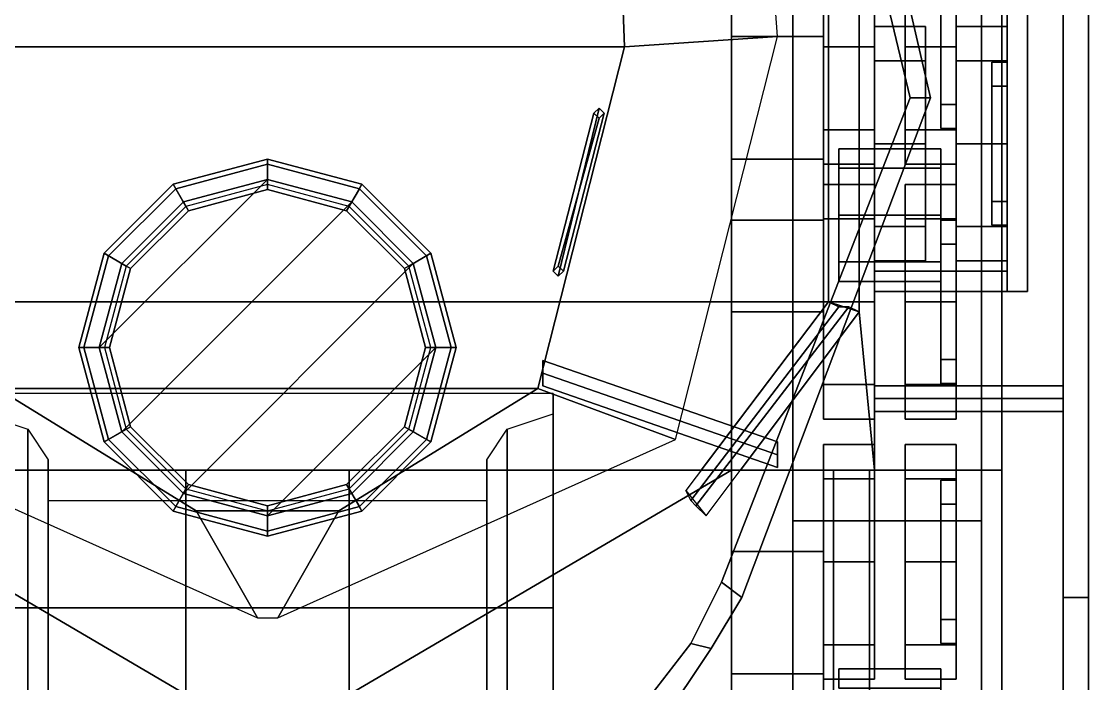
# Model space of a CAD drawing. Header units: millimetres. Extents: x -1.6 to 3, y -3 to 9.
# Drawn here: x -0.483 to 1.61, y -1.409 to -0.11 of the extents above; entities that cross this region are included whole.
import ezdxf

# ---------------------------------------------------------------- set-up
doc = ezdxf.new("R2010")
doc.units = ezdxf.units.MM
for name, color, linetype in [('mudguards', 6, 'Continuous'), ('screens', 4, 'Continuous'), ('tracks', 3, 'Continuous'), ('turret', 2, 'Continuous'), ('wheels', 2, 'Continuous')]:
    doc.layers.add(name, color=color, linetype=linetype)

msp = doc.modelspace()

# ---------------------------------------------------------------- linework, layer by layer
for points in [[(0.91, -2.1, 0.92), (0.91, -1.97, 0.38), (0.91, 2.22, 0.38), (0.91, 2.72, 0.92)], [(0.91, -2.43, 1.17), (0.91, -2.43, 0.92), (0.91, 2.72, 0.92), (0.91, 2.65, 1.17)], [(0.91, -0.99, 1.26), (0.91, -0.99, 1.17), (0.91, 2.65, 1.17), (0.91, 1.67, 1.26)], [(0.91, 2.22, 0.38), (0.91, -1.97, 0.38), (-0.91, -1.97, 0.38), (-0.91, 2.22, 0.38)], [(1.16, -0.68, 1.67), (1.19, -0.99, 1.67), (1.19, 0.59, 1.67), (1.16, 0.26, 1.67)], [(1.19, -0.99, 1.67), (1.19, -0.99, 1.26), (1.19, 0.59, 1.26), (1.19, 0.59, 1.67)], [(1.49, 0.4, 1.39), (1.45, 0.4, 1.39), (1.45, -0.64, 1.39), (1.49, -0.64, 1.39)], [(1.49, -0.64, 1.39), (1.49, -0.64, 1.26), (1.49, 0.4, 1.26), (1.49, 0.4, 1.39)], [(1.45, 0.36, 1.39), (1.45, 0.36, 1.26), (1.45, -0.6, 1.26), (1.45, -0.6, 1.39)], [(1.1, 0.25, 1.67), (1.1, -0.66, 1.67), (1.16, -0.68, 1.67), (1.16, 0.26, 1.67)], [(-1.1, 0.25, 1.67), (-1.1, -0.66, 1.67), (1.1, -0.66, 1.67), (1.1, 0.25, 1.67)], [(0.91, -0.14, 0.24), (0.91, -0.68, 0.24), (0.91, -0.5867, 0.38), (0.91, -0.2644, 0.38)], [(1.09, -0.38, 0.51), (1.09, -0.14, 0.24), (0.91, -0.14, 0.24), (0.91, -0.38, 0.51)], [(0.91, -0.68, 0.24), (0.91, -0.14, 0.24), (0.91, -0.14, 0.17), (0.91, -0.68, 0.17)], [(0.91, -0.68, 0.17), (0.91, -0.14, 0.17), (1.09, -0.14, 0.17), (1.09, -0.68, 0.17)], [(0.91, -0.14, 0.17), (0.91, -0.14, 0.24), (1.09, -0.14, 0.24), (1.09, -0.14, 0.17)], [(1.09, -0.5, 0.51), (1.09, -0.68, 0.24), (1.09, -0.14, 0.24), (1.09, -0.38, 0.51)], [(1.09, -0.14, 0.17), (1.09, -0.14, 0.24), (1.09, -0.68, 0.24), (1.09, -0.68, 0.17)], [(0.91, -0.38, 0.51), (0.91, -0.5, 0.51), (1.09, -0.5, 0.51), (1.09, -0.38, 0.51)], [(0.91, -0.5, 0.51), (0.91, -0.68, 0.24), (1.09, -0.68, 0.24), (1.09, -0.5, 0.51)], [(1.45, -0.6, 1.67), (1.45, -0.6, 1.26), (1.19, -0.6, 1.26), (1.19, -0.6, 1.67)], [(1.19, -0.6, 1.67), (1.19, -0.64, 1.67), (1.45, -0.64, 1.67), (1.45, -0.6, 1.67)], [(1.45, -0.64, 1.67), (1.45, -0.64, 1.39), (1.45, -0.6, 1.39), (1.45, -0.6, 1.67)], [(1.19, -0.64, 1.67), (1.19, -0.64, 1.26), (1.45, -0.64, 1.26), (1.45, -0.64, 1.67)], [(1.45, -0.64, 1.39), (1.45, -0.64, 1.26), (1.49, -0.64, 1.26), (1.49, -0.64, 1.39)], [(-1.1, -0.66, 1.67), (-0.8503, -0.99, 1.67), (0.8503, -0.99, 1.67), (1.1, -0.66, 1.67)], [(1.1, -0.66, 1.67), (0.82, -1.03, 1.67), (0.83, -1.05, 1.71), (1.12, -0.67, 1.71)], [(1.16, -0.68, 1.67), (1.1, -0.66, 1.67), (1.12, -0.67, 1.71), (1.14, -0.67, 1.71)], [(1.12, -0.67, 1.71), (0.83, -1.05, 1.71), (0.84, -1.06, 1.71), (1.14, -0.67, 1.71)], [(1.14, -0.67, 1.71), (0.84, -1.06, 1.71), (0.86, -1.08, 1.67), (1.16, -0.68, 1.67)], [(1.09, -0.68, 0.17), (1.09, -0.68, 0.24), (0.91, -0.68, 0.24), (0.91, -0.68, 0.17)], [(0.9275, -0.99, 1.67), (1.19, -0.99, 1.67), (1.19, -0.99, 1.67), (1.16, -0.68, 1.67)], [(-1.19, -0.99, 1.67), (-1.11, -0.99, 1.57), (-0.91, -0.99, 1.57), (-0.16, -0.99, 1.67)], [(-0.91, -2.39, 1.57), (-0.16, -2.39, 1.58), (-0.16, -1.43, 1.67), (-0.91, -0.99, 1.57)], [(-0.91, -0.99, 1.57), (-0.16, -1.43, 1.67), (-0.16, -0.99, 1.67), (-0.91, -0.99, 1.57)], [(-0.16, -0.99, 1.67), (-0.16, -1.43, 1.67), (0.16, -1.43, 1.67), (0.16, -0.99, 1.67)], [(0.16, -1.43, 1.67), (0.16, -2.39, 1.58), (0.91, -2.39, 1.57), (0.91, -0.99, 1.57)], [(0.16, -0.99, 1.67), (0.16, -1.43, 1.67), (0.91, -0.99, 1.57)], [(0.16, -0.99, 1.67), (0.91, -0.99, 1.57), (1.11, -0.99, 1.57), (1.19, -0.99, 1.67)], [(0.91, -0.99, 1.57), (0.91, -2.39, 1.57), (1.11, -2.39, 1.57), (1.11, -0.99, 1.57)], [(0.91, -2.43, 1.22), (0.91, -2.43, 1.17), (0.91, -0.99, 1.17), (0.91, -0.99, 1.22)], [(1.18, -2.43, 1.39), (1.03, -2.47, 1.22), (1.03, -0.99, 1.22), (1.18, -0.99, 1.39)], [(1.18, -0.99, 1.39), (1.03, -0.99, 1.22), (1.19, -0.99, 1.26), (1.18, -0.99, 1.39)], [(1.11, -0.99, 1.57), (1.11, -2.39, 1.57), (1.18, -2.43, 1.39), (1.18, -0.99, 1.39)], [(1.19, -0.99, 1.67), (1.11, -0.99, 1.57), (1.18, -0.99, 1.39), (1.19, -0.99, 1.67)], [(1.19, -0.99, 1.67), (1.18, -0.99, 1.39), (1.19, -0.99, 1.26), (1.19, -0.99, 1.67)], [(0.84, -1.06, 1.71), (0.83, -1.05, 1.71), (0.82, -1.03, 1.67), (0.86, -1.08, 1.67)], [(1.09, -1.39, 0.51), (1.09, -1.15, 0.24), (0.91, -1.15, 0.24), (0.91, -1.39, 0.51)], [(0.91, -1.15, 0.24), (0.91, -1.69, 0.24), (0.91, -1.5967, 0.38), (0.91, -1.2744, 0.38)], [(0.91, -1.15, 0.17), (0.91, -1.15, 0.24), (1.09, -1.15, 0.24), (1.09, -1.15, 0.17)], [(0.91, -1.69, 0.17), (0.91, -1.15, 0.17), (1.09, -1.15, 0.17), (1.09, -1.69, 0.17)], [(0.91, -1.69, 0.24), (0.91, -1.15, 0.24), (0.91, -1.15, 0.17), (0.91, -1.69, 0.17)], [(1.09, -1.51, 0.51), (1.09, -1.69, 0.24), (1.09, -1.15, 0.24), (1.09, -1.39, 0.51)], [(1.09, -1.15, 0.17), (1.09, -1.15, 0.24), (1.09, -1.69, 0.24), (1.09, -1.69, 0.17)], [(0.91, -1.39, 0.51), (0.91, -1.51, 0.51), (1.09, -1.51, 0.51), (1.09, -1.39, 0.51)]]:
    msp.add_3dface(points)
at = {"layer": 'mudguards'}
for points in [[(1.19, 0.59, 1.26), (1.19, -0.99, 1.26), (1.44, -0.99, 1.26), (1.44, 0.59, 1.26)], [(1.44, 0.59, 1.21), (1.44, -0.99, 1.21), (1.19, -0.99, 1.21), (1.19, 0.59, 1.21)], [(1.44, -0.99, 1.26), (1.44, -0.99, 1.21), (1.44, 0.59, 1.21), (1.44, 0.59, 1.26)], [(1.03, -0.99, 1.26), (1.03, -2.43, 1.26), (1.44, -2.43, 1.26), (1.44, -0.99, 1.26)], [(1.44, -0.99, 1.21), (1.44, -2.41, 1.21), (1.03, -2.41, 1.21), (1.03, -0.99, 1.21)], [(1.44, -2.43, 1.26), (1.44, -2.41, 1.21), (1.44, -0.99, 1.21), (1.44, -0.99, 1.26)]]:
    msp.add_3dface(points, dxfattribs=at)
at = {"layer": 'screens'}
for points in [[(1.56, 1.39, 0.52), (1.56, -1.56, 0.51), (1.56, -1.56, 1.67), (1.56, 1.39, 1.69)], [(1.61, 1.39, 0.52), (1.61, -1.56, 0.51), (1.56, -1.56, 0.51), (1.56, 1.39, 0.52)], [(1.56, 1.39, 1.69), (1.56, -1.56, 1.67), (1.56, -1.24, 1.71), (1.56, 0.97, 1.71)], [(1.61, -1.56, 1.67), (1.61, -1.56, 0.51), (1.61, 1.39, 0.52), (1.61, 1.39, 1.69)], [(1.61, -1.24, 1.71), (1.61, -1.56, 1.67), (1.61, 1.39, 1.69), (1.61, 0.97, 1.71)], [(1.56, 0.97, 1.71), (1.56, -1.24, 1.71), (1.61, -1.24, 1.71), (1.61, 0.97, 1.71)], [(1.3, -0.26, 1.76), (1.26, -0.26, 1.76), (1.02, 0.74, 1.76), (1.06, 0.78, 1.76)], [(1.02, 0.74, 2.21), (1.26, -0.26, 2.26), (1.3, -0.26, 2.26), (1.06, 0.78, 2.2)], [(1.06, 0.78, 2.2), (1.3, -0.26, 2.26), (1.3, -0.26, 1.76), (1.06, 0.78, 1.76)], [(1.02, 0.74, 1.76), (1.26, -0.26, 1.76), (1.26, -0.26, 2.26), (1.02, 0.74, 2.21)], [(0.93, -1.24, 1.76), (0.89, -1.21, 1.76), (1.26, -0.26, 1.76), (1.3, -0.26, 1.76)], [(1.26, -0.26, 2.26), (0.89, -1.21, 2.26), (0.93, -1.24, 2.26), (1.3, -0.26, 2.26)], [(1.26, -0.26, 1.76), (0.89, -1.21, 1.76), (0.89, -1.21, 2.26), (1.26, -0.26, 2.26)], [(1.3, -0.26, 2.26), (0.93, -1.24, 2.26), (0.93, -1.24, 1.76), (1.3, -0.26, 1.76)], [(0.54, -0.8, 2.195), (0.54, -0.775, 2.22), (1, -0.935, 2.22), (1, -0.96, 2.195)], [(0.54, -0.775, 2.22), (0.54, -0.8, 2.245), (1, -0.96, 2.245), (1, -0.935, 2.22)], [(0.54, -0.825, 2.22), (0.54, -0.8, 2.195), (1, -0.96, 2.195), (1, -0.985, 2.22)], [(0.54, -0.8, 2.245), (0.54, -0.825, 2.22), (1, -0.985, 2.22), (1, -0.96, 2.245)], [(1.19, -0.85, 1.545), (1.19, -0.825, 1.57), (1.56, -0.825, 1.57), (1.56, -0.85, 1.545)], [(1.19, -0.825, 1.57), (1.19, -0.85, 1.595), (1.56, -0.85, 1.595), (1.56, -0.825, 1.57)], [(1.19, -0.875, 1.57), (1.19, -0.85, 1.545), (1.56, -0.85, 1.545), (1.56, -0.875, 1.57)], [(1.19, -0.85, 1.595), (1.19, -0.875, 1.57), (1.56, -0.875, 1.57), (1.56, -0.85, 1.595)], [(0.89, -1.21, 1.76), (0.83, -1.33, 1.76), (0.83, -1.33, 2.26), (0.89, -1.21, 2.26)], [(0.87, -1.34, 1.76), (0.83, -1.33, 1.76), (0.89, -1.21, 1.76), (0.93, -1.24, 1.76)], [(0.89, -1.21, 2.26), (0.83, -1.33, 2.26), (0.87, -1.34, 2.26), (0.93, -1.24, 2.26)], [(0.93, -1.24, 2.26), (0.87, -1.34, 2.26), (0.87, -1.34, 1.76), (0.93, -1.24, 1.76)], [(1.56, -1.24, 1.71), (1.56, -1.56, 1.67), (1.61, -1.56, 1.67), (1.61, -1.24, 1.71)], [(0.77, -1.49, 1.76), (0.73, -1.46, 1.76), (0.83, -1.33, 1.76), (0.87, -1.34, 1.76)], [(0.83, -1.33, 2.26), (0.73, -1.46, 2.26), (0.77, -1.49, 2.26), (0.87, -1.34, 2.26)], [(0.83, -1.33, 1.76), (0.73, -1.46, 1.76), (0.73, -1.46, 2.26), (0.83, -1.33, 2.26)], [(0.87, -1.34, 2.26), (0.77, -1.49, 2.26), (0.77, -1.49, 1.76), (0.87, -1.34, 1.76)]]:
    msp.add_3dface(points, dxfattribs=at)
at = {"layer": 'tracks'}
for points in [[(1.03, 1.84), (1.03, -1.76), (1.03, -1.74, 0.04), (1.03, 1.84, 0.04)], [(1.03, 1.84, 0.04), (1.03, -1.74, 0.04), (1.4, -1.74, 0.04), (1.4, 1.84, 0.04)], [(1.4, 1.84), (1.4, -1.76), (1.03, -1.76), (1.03, 1.84)], [(1.4, 1.84, 1.07), (1.4, -1.09, 1.07), (1.03, -1.09, 1.07), (1.03, 1.84, 1.07)], [(1.03, 1.84, 1.07), (1.03, -1.09, 1.07), (1.03, -1.09, 1.11), (1.03, 1.84, 1.11)], [(1.03, 1.84, 1.11), (1.03, -1.09, 1.11), (1.4, -1.09, 1.11), (1.4, 1.84, 1.11)], [(1.4, -1.74, 0.04), (1.4, -1.76), (1.4, 1.84), (1.4, 1.84, 0.04)], [(1.4, -1.09, 1.11), (1.4, -1.09, 1.07), (1.4, 1.84, 1.07), (1.4, 1.84, 1.11)], [(1.03, -1.09, 1.11), (1.03, -1.47, 1.06), (1.4, -1.47, 1.06), (1.4, -1.09, 1.11)], [(1.03, -1.09, 1.07), (1.03, -1.47, 1.02), (1.03, -1.47, 1.06), (1.03, -1.09, 1.11)], [(1.4, -1.09, 1.07), (1.4, -1.47, 1.02), (1.03, -1.47, 1.02), (1.03, -1.09, 1.07)], [(1.4, -1.47, 1.06), (1.4, -1.47, 1.02), (1.4, -1.09, 1.07), (1.4, -1.09, 1.11)]]:
    msp.add_3dface(points, dxfattribs=at)
at = {"layer": 'turret'}
for points in [[(-0.67, 0.65, 2.2), (-0.7, -0.16, 2.31), (0.7, -0.16, 2.31), (0.67, 0.65, 2.2)], [(0.7, -0.16, 2.31), (1, -0.14, 1.67), (0.97, 0.27, 1.67), (0.67, 0.65, 2.2)], [(0.8, -0.93, 1.67), (1, -0.14, 1.67), (0.7, -0.16, 2.31), (0.53, -0.83, 2.31)], [(0.53, -0.83, 2.31), (0.7, -0.16, 2.31), (-0.7, -0.16, 2.31), (-0.53, -0.83, 2.31)], [(0.56, -0.6, 2.34), (0.57, -0.61, 2.35), (0.65, -0.28, 2.35), (0.64, -0.29, 2.34)], [(0.57, -0.59, 2.33), (0.56, -0.6, 2.34), (0.64, -0.29, 2.34), (0.65, -0.3, 2.33)], [(0.57, -0.61, 2.35), (0.58, -0.6, 2.34), (0.66, -0.29, 2.34), (0.65, -0.28, 2.35)], [(0.58, -0.6, 2.34), (0.57, -0.59, 2.33), (0.65, -0.3, 2.33), (0.66, -0.29, 2.34)], [(0.65, -0.28, 2.31), (0.64, -0.29, 2.31), (0.64, -0.29, 2.34), (0.65, -0.28, 2.35)], [(0.64, -0.29, 2.31), (0.65, -0.3, 2.31), (0.65, -0.3, 2.33), (0.64, -0.29, 2.34)], [(0.66, -0.29, 2.31), (0.65, -0.28, 2.31), (0.65, -0.28, 2.35), (0.66, -0.29, 2.34)], [(0.65, -0.3, 2.31), (0.66, -0.29, 2.31), (0.66, -0.29, 2.34), (0.65, -0.3, 2.33)], [(0, -0.38, 2.41), (-0.185, -0.4296, 2.41), (-0.18, -0.4382, 2.44), (0, -0.39, 2.44)], [(0, -0.43, 2.31), (-0.16, -0.4729, 2.31), (-0.185, -0.4296, 2.41), (0, -0.38, 2.41)], [(0, -0.39, 2.49), (-0.18, -0.4382, 2.49), (-0.155, -0.4815, 2.53), (0, -0.44, 2.53)], [(0, -0.39, 2.44), (-0.18, -0.4382, 2.44), (-0.18, -0.4382, 2.49), (0, -0.39, 2.49)], [(0.185, -0.4296, 2.41), (0, -0.38, 2.41), (0, -0.39, 2.44), (0.18, -0.4382, 2.44)], [(0.16, -0.4729, 2.31), (0, -0.43, 2.31), (0, -0.38, 2.41), (0.185, -0.4296, 2.41)], [(0.18, -0.4382, 2.49), (0, -0.39, 2.49), (0, -0.44, 2.53), (0.155, -0.4815, 2.53)], [(0.18, -0.4382, 2.44), (0, -0.39, 2.44), (0, -0.39, 2.49), (0.18, -0.4382, 2.49)], [(-0.165, -0.4642, 2.6), (-0.2858, -0.585, 2.6), (-0.33, -0.75, 2.6), (0, -0.42, 2.6)], [(0, -0.42, 2.6), (-0.33, -0.75, 2.6), (-0.2858, -0.915, 2.6), (0.165, -0.4642, 2.6)], [(-0.185, -0.4296, 2.41), (-0.3204, -0.565, 2.41), (-0.3118, -0.57, 2.44), (-0.18, -0.4382, 2.44)], [(-0.16, -0.4729, 2.31), (-0.2771, -0.59, 2.31), (-0.3204, -0.565, 2.41), (-0.185, -0.4296, 2.41)], [(-0.18, -0.4382, 2.49), (-0.3118, -0.57, 2.49), (-0.2685, -0.595, 2.53), (-0.155, -0.4815, 2.53)], [(-0.18, -0.4382, 2.44), (-0.3118, -0.57, 2.44), (-0.3118, -0.57, 2.49), (-0.18, -0.4382, 2.49)], [(0, -0.42, 2.56), (-0.165, -0.4642, 2.56), (-0.165, -0.4642, 2.6), (0, -0.42, 2.6)], [(0, -0.44, 2.54), (-0.155, -0.4815, 2.54), (-0.165, -0.4642, 2.56), (0, -0.42, 2.56)], [(0.165, -0.4642, 2.56), (0, -0.42, 2.56), (0, -0.42, 2.6), (0.165, -0.4642, 2.6)], [(0.155, -0.4815, 2.54), (0, -0.44, 2.54), (0, -0.42, 2.56), (0.165, -0.4642, 2.56)], [(0.3118, -0.57, 2.49), (0.18, -0.4382, 2.49), (0.155, -0.4815, 2.53), (0.2685, -0.595, 2.53)], [(0.2771, -0.59, 2.31), (0.16, -0.4729, 2.31), (0.185, -0.4296, 2.41), (0.3204, -0.565, 2.41)], [(0.3204, -0.565, 2.41), (0.185, -0.4296, 2.41), (0.18, -0.4382, 2.44), (0.3118, -0.57, 2.44)], [(0.3118, -0.57, 2.44), (0.18, -0.4382, 2.44), (0.18, -0.4382, 2.49), (0.3118, -0.57, 2.49)], [(0, -0.44, 2.53), (-0.155, -0.4815, 2.53), (-0.155, -0.4815, 2.54), (0, -0.44, 2.54)], [(0.155, -0.4815, 2.53), (0, -0.44, 2.53), (0, -0.44, 2.54), (0.155, -0.4815, 2.54)], [(-0.165, -0.4642, 2.56), (-0.2858, -0.585, 2.56), (-0.2858, -0.585, 2.6), (-0.165, -0.4642, 2.6)], [(-0.155, -0.4815, 2.54), (-0.2685, -0.595, 2.54), (-0.2858, -0.585, 2.56), (-0.165, -0.4642, 2.56)], [(0.165, -0.4642, 2.6), (-0.2858, -0.915, 2.6), (-0.165, -1.0358, 2.6), (0.2858, -0.585, 2.6)], [(0.2685, -0.595, 2.54), (0.155, -0.4815, 2.54), (0.165, -0.4642, 2.56), (0.2858, -0.585, 2.56)], [(0.2858, -0.585, 2.56), (0.165, -0.4642, 2.56), (0.165, -0.4642, 2.6), (0.2858, -0.585, 2.6)], [(-0.155, -0.4815, 2.53), (-0.2685, -0.595, 2.53), (-0.2685, -0.595, 2.54), (-0.155, -0.4815, 2.54)], [(0.2685, -0.595, 2.53), (0.155, -0.4815, 2.53), (0.155, -0.4815, 2.54), (0.2685, -0.595, 2.54)], [(-0.3204, -0.565, 2.41), (-0.37, -0.75, 2.41), (-0.36, -0.75, 2.44), (-0.3118, -0.57, 2.44)], [(-0.2771, -0.59, 2.31), (-0.32, -0.75, 2.31), (-0.37, -0.75, 2.41), (-0.3204, -0.565, 2.41)], [(0.32, -0.75, 2.31), (0.2771, -0.59, 2.31), (0.3204, -0.565, 2.41), (0.37, -0.75, 2.41)], [(0.37, -0.75, 2.41), (0.3204, -0.565, 2.41), (0.3118, -0.57, 2.44), (0.36, -0.75, 2.44)], [(-0.3118, -0.57, 2.49), (-0.36, -0.75, 2.49), (-0.31, -0.75, 2.53), (-0.2685, -0.595, 2.53)], [(-0.3118, -0.57, 2.44), (-0.36, -0.75, 2.44), (-0.36, -0.75, 2.49), (-0.3118, -0.57, 2.49)], [(-0.2858, -0.585, 2.56), (-0.33, -0.75, 2.56), (-0.33, -0.75, 2.6), (-0.2858, -0.585, 2.6)], [(-0.2685, -0.595, 2.54), (-0.31, -0.75, 2.54), (-0.33, -0.75, 2.56), (-0.2858, -0.585, 2.56)], [(0.2858, -0.585, 2.6), (-0.165, -1.0358, 2.6), (0, -1.08, 2.6), (0.33, -0.75, 2.6)], [(0.36, -0.75, 2.49), (0.3118, -0.57, 2.49), (0.2685, -0.595, 2.53), (0.31, -0.75, 2.53)], [(0.31, -0.75, 2.54), (0.2685, -0.595, 2.54), (0.2858, -0.585, 2.56), (0.33, -0.75, 2.56)], [(0.33, -0.75, 2.56), (0.2858, -0.585, 2.56), (0.2858, -0.585, 2.6), (0.33, -0.75, 2.6)], [(0.36, -0.75, 2.44), (0.3118, -0.57, 2.44), (0.3118, -0.57, 2.49), (0.36, -0.75, 2.49)], [(-0.2685, -0.595, 2.53), (-0.31, -0.75, 2.53), (-0.31, -0.75, 2.54), (-0.2685, -0.595, 2.54)], [(0.31, -0.75, 2.53), (0.2685, -0.595, 2.53), (0.2685, -0.595, 2.54), (0.31, -0.75, 2.54)], [(0.57, -0.59, 2.31), (0.56, -0.6, 2.31), (0.56, -0.6, 2.34), (0.57, -0.59, 2.33)], [(0.56, -0.6, 2.31), (0.57, -0.61, 2.31), (0.57, -0.61, 2.35), (0.56, -0.6, 2.34)], [(0.58, -0.6, 2.31), (0.57, -0.59, 2.31), (0.57, -0.59, 2.33), (0.58, -0.6, 2.34)], [(0.57, -0.61, 2.31), (0.58, -0.6, 2.31), (0.58, -0.6, 2.34), (0.57, -0.61, 2.35)], [(-0.37, -0.75, 2.41), (-0.3204, -0.935, 2.41), (-0.3118, -0.93, 2.44), (-0.36, -0.75, 2.44)], [(-0.32, -0.75, 2.31), (-0.2771, -0.91, 2.31), (-0.3204, -0.935, 2.41), (-0.37, -0.75, 2.41)], [(-0.36, -0.75, 2.49), (-0.3118, -0.93, 2.49), (-0.2685, -0.905, 2.53), (-0.31, -0.75, 2.53)], [(-0.36, -0.75, 2.44), (-0.3118, -0.93, 2.44), (-0.3118, -0.93, 2.49), (-0.36, -0.75, 2.49)], [(-0.33, -0.75, 2.56), (-0.2858, -0.915, 2.56), (-0.2858, -0.915, 2.6), (-0.33, -0.75, 2.6)], [(-0.31, -0.75, 2.54), (-0.2685, -0.905, 2.54), (-0.2858, -0.915, 2.56), (-0.33, -0.75, 2.56)], [(-0.31, -0.75, 2.53), (-0.2685, -0.905, 2.53), (-0.2685, -0.905, 2.54), (-0.31, -0.75, 2.54)], [(0.33, -0.75, 2.6), (0, -1.08, 2.6), (0.165, -1.0358, 2.6), (0.2858, -0.915, 2.6)], [(0.2685, -0.905, 2.54), (0.31, -0.75, 2.54), (0.33, -0.75, 2.56), (0.2858, -0.915, 2.56)], [(0.2685, -0.905, 2.53), (0.31, -0.75, 2.53), (0.31, -0.75, 2.54), (0.2685, -0.905, 2.54)], [(0.3118, -0.93, 2.49), (0.36, -0.75, 2.49), (0.31, -0.75, 2.53), (0.2685, -0.905, 2.53)], [(0.2771, -0.91, 2.31), (0.32, -0.75, 2.31), (0.37, -0.75, 2.41), (0.3204, -0.935, 2.41)], [(0.2858, -0.915, 2.56), (0.33, -0.75, 2.56), (0.33, -0.75, 2.6), (0.2858, -0.915, 2.6)], [(0.3118, -0.93, 2.44), (0.36, -0.75, 2.44), (0.36, -0.75, 2.49), (0.3118, -0.93, 2.49)], [(0.3204, -0.935, 2.41), (0.37, -0.75, 2.41), (0.36, -0.75, 2.44), (0.3118, -0.93, 2.44)], [(-0.8, -0.93, 1.67), (-0.02, -1.28, 1.67), (-0.14, -1.07, 2.31), (-0.53, -0.83, 2.31)], [(-0.53, -0.83, 2.31), (-0.14, -1.07, 2.31), (0.14, -1.07, 2.31), (0.53, -0.83, 2.31)], [(0.14, -1.07, 2.31), (0.02, -1.28, 1.67), (0.8, -0.93, 1.67), (0.53, -0.83, 2.31)], [(-0.51, -0.84, 2.28), (-0.56, -1.26, 2.28), (0.56, -1.26, 2.28), (0.56, -0.84, 2.28)], [(0.56, -1.26, 2.28), (0.56, -1.26, 2.1), (0.56, -0.88, 2.1), (0.56, -0.84, 2.28)], [(-0.56, -0.88, 2.1), (-0.47, -0.91, 2.1), (-0.47, -1.57, 2.1), (-0.56, -1.57, 2.1)], [(0.47, -1.57, 2.1), (0.47, -0.91, 2.1), (0.56, -0.88, 2.1), (0.56, -1.57, 2.1)], [(-0.47, -0.91, 2.1), (-0.43, -0.97, 2.02), (-0.43, -1.26, 2.02), (-0.47, -1.26, 2.1)], [(-0.2771, -0.91, 2.31), (-0.16, -1.0271, 2.31), (-0.185, -1.0704, 2.41), (-0.3204, -0.935, 2.41)], [(-0.3118, -0.93, 2.49), (-0.18, -1.0618, 2.49), (-0.155, -1.0185, 2.53), (-0.2685, -0.905, 2.53)], [(-0.2685, -0.905, 2.54), (-0.155, -1.0185, 2.54), (-0.165, -1.0358, 2.56), (-0.2858, -0.915, 2.56)], [(-0.2858, -0.915, 2.56), (-0.165, -1.0358, 2.56), (-0.165, -1.0358, 2.6), (-0.2858, -0.915, 2.6)], [(-0.2685, -0.905, 2.53), (-0.155, -1.0185, 2.53), (-0.155, -1.0185, 2.54), (-0.2685, -0.905, 2.54)], [(0.155, -1.0185, 2.54), (0.2685, -0.905, 2.54), (0.2858, -0.915, 2.56), (0.165, -1.0358, 2.56)], [(0.155, -1.0185, 2.53), (0.2685, -0.905, 2.53), (0.2685, -0.905, 2.54), (0.155, -1.0185, 2.54)], [(0.18, -1.0618, 2.49), (0.3118, -0.93, 2.49), (0.2685, -0.905, 2.53), (0.155, -1.0185, 2.53)], [(0.16, -1.0271, 2.31), (0.2771, -0.91, 2.31), (0.3204, -0.935, 2.41), (0.185, -1.0704, 2.41)], [(0.165, -1.0358, 2.56), (0.2858, -0.915, 2.56), (0.2858, -0.915, 2.6), (0.165, -1.0358, 2.6)], [(0.47, -1.26, 2.1), (0.43, -1.26, 2.02), (0.43, -0.97, 2.02), (0.47, -0.91, 2.1)], [(-0.3204, -0.935, 2.41), (-0.185, -1.0704, 2.41), (-0.18, -1.0618, 2.44), (-0.3118, -0.93, 2.44)], [(-0.3118, -0.93, 2.44), (-0.18, -1.0618, 2.44), (-0.18, -1.0618, 2.49), (-0.3118, -0.93, 2.49)], [(0.18, -1.0618, 2.44), (0.3118, -0.93, 2.44), (0.3118, -0.93, 2.49), (0.18, -1.0618, 2.49)], [(0.185, -1.0704, 2.41), (0.3204, -0.935, 2.41), (0.3118, -0.93, 2.44), (0.18, -1.0618, 2.44)], [(-0.43, -1.05, 1.75), (-0.43, -1.26, 1.75), (-0.43, -1.26, 2.02), (-0.43, -0.97, 2.02)], [(0.43, -1.26, 2.02), (0.43, -1.26, 1.75), (0.43, -1.05, 1.75), (0.43, -0.97, 2.02)], [(-0.18, -1.0618, 2.49), (0, -1.11, 2.49), (0, -1.06, 2.53), (-0.155, -1.0185, 2.53)], [(-0.155, -1.0185, 2.54), (0, -1.06, 2.54), (0, -1.08, 2.56), (-0.165, -1.0358, 2.56)], [(-0.155, -1.0185, 2.53), (0, -1.06, 2.53), (0, -1.06, 2.54), (-0.155, -1.0185, 2.54)], [(0, -1.06, 2.54), (0.155, -1.0185, 2.54), (0.165, -1.0358, 2.56), (0, -1.08, 2.56)], [(0, -1.06, 2.53), (0.155, -1.0185, 2.53), (0.155, -1.0185, 2.54), (0, -1.06, 2.54)], [(0, -1.11, 2.49), (0.18, -1.0618, 2.49), (0.155, -1.0185, 2.53), (0, -1.06, 2.53)], [(-0.16, -1.0271, 2.31), (0, -1.07, 2.31), (0, -1.12, 2.41), (-0.185, -1.0704, 2.41)], [(-0.165, -1.0358, 2.56), (0, -1.08, 2.56), (0, -1.08, 2.6), (-0.165, -1.0358, 2.6)], [(0, -1.07, 2.31), (0.16, -1.0271, 2.31), (0.185, -1.0704, 2.41), (0, -1.12, 2.41)], [(0, -1.08, 2.56), (0.165, -1.0358, 2.56), (0.165, -1.0358, 2.6), (0, -1.08, 2.6)], [(0.43, -1.05, 1.75), (0.43, -1.26, 1.75), (-0.43, -1.26, 1.75), (-0.43, -1.05, 1.75)], [(-0.185, -1.0704, 2.41), (0, -1.12, 2.41), (0, -1.11, 2.44), (-0.18, -1.0618, 2.44)], [(-0.18, -1.0618, 2.44), (0, -1.11, 2.44), (0, -1.11, 2.49), (-0.18, -1.0618, 2.49)], [(0, -1.11, 2.44), (0.18, -1.0618, 2.44), (0.18, -1.0618, 2.49), (0, -1.11, 2.49)], [(0, -1.12, 2.41), (0.185, -1.0704, 2.41), (0.18, -1.0618, 2.44), (0, -1.11, 2.44)], [(-0.14, -1.07, 2.31), (-0.02, -1.28, 1.67), (0.02, -1.28, 1.67), (0.14, -1.07, 2.31)], [(0.56, -1.57, 2.28), (0.56, -1.26, 2.28), (-0.56, -1.26, 2.28), (-0.56, -1.57, 2.28)], [(-0.47, -1.26, 2.1), (-0.43, -1.26, 2.02), (-0.43, -1.57, 2.02), (-0.47, -1.57, 2.1)], [(-0.43, -1.57, 1.75), (-0.43, -1.26, 1.75), (0.43, -1.26, 1.75), (0.43, -1.57, 1.75)], [(-0.43, -1.26, 2.02), (-0.43, -1.26, 1.75), (-0.43, -1.57, 1.75), (-0.43, -1.57, 2.02)], [(0.43, -1.57, 1.75), (0.43, -1.26, 1.75), (0.43, -1.26, 2.02), (0.43, -1.57, 2.02)], [(0.43, -1.57, 2.02), (0.43, -1.26, 2.02), (0.47, -1.26, 2.1), (0.47, -1.57, 2.1)], [(0.56, -1.57, 2.1), (0.56, -1.26, 2.1), (0.56, -1.26, 2.28), (0.56, -1.57, 2.28)]]:
    msp.add_3dface(points, dxfattribs=at)
at = {"layer": 'wheels'}
for points in [[(1.09, 0.07, 0.28), (1.09, -0.3226, 0.1174), (1.09, -0.39, 0.28), (1.09, 0.0026, 0.4426)], [(1.09, 0.0026, 0.1174), (1.09, -0.16, 0.05), (1.09, -0.3226, 0.1174), (1.09, 0.07, 0.28)], [(1.19, -0.39, 0.28), (1.19, 0.0026, 0.1174), (1.19, 0.07, 0.28), (1.19, -0.3226, 0.4426)], [(1.19, -0.3226, 0.4426), (1.19, 0.07, 0.28), (1.19, 0.0026, 0.4426), (1.19, -0.16, 0.51)], [(1.25, 0.07, 0.28), (1.25, -0.3226, 0.1174), (1.25, -0.39, 0.28), (1.25, 0.0026, 0.4426)], [(1.25, 0.0026, 0.1174), (1.25, -0.16, 0.05), (1.25, -0.3226, 0.1174), (1.25, 0.07, 0.28)], [(1.09, 0.0026, 0.4426), (1.09, -0.39, 0.28), (1.09, -0.3226, 0.4426), (1.09, -0.16, 0.51)], [(1.09, -0.16, 0.05), (1.09, 0.0026, 0.1174), (1.19, 0.0026, 0.1174), (1.19, -0.16, 0.05)], [(1.09, 0.0026, 0.4426), (1.09, -0.16, 0.51), (1.19, -0.16, 0.51), (1.19, 0.0026, 0.4426)], [(1.19, -0.3226, 0.1174), (1.19, -0.16, 0.05), (1.19, 0.0026, 0.1174), (1.19, -0.39, 0.28)], [(1.25, 0.0026, 0.4426), (1.25, -0.39, 0.28), (1.25, -0.3226, 0.4426), (1.25, -0.16, 0.51)], [(1.25, -0.16, 0.05), (1.25, 0.0026, 0.1174), (1.35, 0.0026, 0.1174), (1.35, -0.16, 0.05)], [(1.25, 0.0026, 0.4426), (1.25, -0.16, 0.51), (1.35, -0.16, 0.51), (1.35, 0.0026, 0.4426)], [(1.35, -0.16, 0.05), (1.35, 0.0026, 0.1174), (1.35, -0.0469, 0.1669), (1.35, -0.16, 0.12)], [(1.35, 0.0026, 0.4426), (1.35, -0.16, 0.51), (1.35, -0.16, 0.44), (1.35, -0.0469, 0.3931)], [(1.32, -0.2731, 0.3931), (1.32, 0, 0.28), (1.32, -0.0469, 0.3931), (1.32, -0.16, 0.44)], [(1.32, -0.32, 0.28), (1.32, -0.0469, 0.1669), (1.32, 0, 0.28), (1.32, -0.2731, 0.3931)], [(1.32, -0.2731, 0.1669), (1.32, -0.16, 0.12), (1.32, -0.0469, 0.1669), (1.32, -0.32, 0.28)], [(1.32, -0.0469, 0.1669), (1.32, -0.16, 0.12), (1.35, -0.16, 0.12), (1.35, -0.0469, 0.1669)], [(1.32, -0.16, 0.44), (1.32, -0.0469, 0.3931), (1.35, -0.0469, 0.3931), (1.35, -0.16, 0.44)], [(1.19, -0.12, 1.49), (1.19, -0.1874, 1.6526), (1.29, -0.1874, 1.6526), (1.29, -0.12, 1.49)], [(1.19, -0.12, 1.49), (1.19, -0.5126, 1.3274), (1.19, -0.58, 1.49), (1.19, -0.1874, 1.6526)], [(1.19, -0.1874, 1.3274), (1.19, -0.12, 1.49), (1.29, -0.12, 1.49), (1.29, -0.1874, 1.3274)], [(1.19, -0.1874, 1.3274), (1.19, -0.35, 1.26), (1.19, -0.5126, 1.3274), (1.19, -0.12, 1.49)], [(1.29, -0.5126, 1.6526), (1.29, -0.12, 1.49), (1.29, -0.1874, 1.6526), (1.29, -0.35, 1.72)], [(1.29, -0.58, 1.49), (1.29, -0.1874, 1.3274), (1.29, -0.12, 1.49), (1.29, -0.5126, 1.6526)], [(1.35, -0.12, 1.49), (1.35, -0.1874, 1.6526), (1.45, -0.1874, 1.6526), (1.45, -0.12, 1.49)], [(1.35, -0.12, 1.49), (1.35, -0.5126, 1.3274), (1.35, -0.58, 1.49), (1.35, -0.1874, 1.6526)], [(1.35, -0.1874, 1.3274), (1.35, -0.12, 1.49), (1.45, -0.12, 1.49), (1.45, -0.1874, 1.3274)], [(1.35, -0.1874, 1.3274), (1.35, -0.35, 1.26), (1.35, -0.5126, 1.3274), (1.35, -0.12, 1.49)], [(1.45, -0.12, 1.49), (1.45, -0.1874, 1.6526), (1.45, -0.2369, 1.6031), (1.45, -0.19, 1.49)], [(1.45, -0.1874, 1.3274), (1.45, -0.12, 1.49), (1.45, -0.19, 1.49), (1.45, -0.2369, 1.3769)], [(1.09, -0.3226, 0.1174), (1.09, -0.16, 0.05), (1.19, -0.16, 0.05), (1.19, -0.3226, 0.1174)], [(1.09, -0.16, 0.51), (1.09, -0.3226, 0.4426), (1.19, -0.3226, 0.4426), (1.19, -0.16, 0.51)], [(1.25, -0.3226, 0.1174), (1.25, -0.16, 0.05), (1.35, -0.16, 0.05), (1.35, -0.3226, 0.1174)], [(1.25, -0.16, 0.51), (1.25, -0.3226, 0.4426), (1.35, -0.3226, 0.4426), (1.35, -0.16, 0.51)], [(1.32, -0.16, 0.12), (1.32, -0.2731, 0.1669), (1.35, -0.2731, 0.1669), (1.35, -0.16, 0.12)], [(1.32, -0.2731, 0.3931), (1.32, -0.16, 0.44), (1.35, -0.16, 0.44), (1.35, -0.2731, 0.3931)], [(1.35, -0.3226, 0.1174), (1.35, -0.16, 0.05), (1.35, -0.16, 0.12), (1.35, -0.2731, 0.1669)], [(1.35, -0.16, 0.51), (1.35, -0.3226, 0.4426), (1.35, -0.2731, 0.3931), (1.35, -0.16, 0.44)], [(1.19, -0.1874, 1.6526), (1.19, -0.58, 1.49), (1.19, -0.5126, 1.6526), (1.19, -0.35, 1.72)], [(1.19, -0.35, 1.26), (1.19, -0.1874, 1.3274), (1.29, -0.1874, 1.3274), (1.29, -0.35, 1.26)], [(1.19, -0.1874, 1.6526), (1.19, -0.35, 1.72), (1.29, -0.35, 1.72), (1.29, -0.1874, 1.6526)], [(1.29, -0.5126, 1.3274), (1.29, -0.35, 1.26), (1.29, -0.1874, 1.3274), (1.29, -0.58, 1.49)], [(1.35, -0.1874, 1.6526), (1.35, -0.58, 1.49), (1.35, -0.5126, 1.6526), (1.35, -0.35, 1.72)], [(1.35, -0.35, 1.26), (1.35, -0.1874, 1.3274), (1.45, -0.1874, 1.3274), (1.45, -0.35, 1.26)], [(1.35, -0.1874, 1.6526), (1.35, -0.35, 1.72), (1.45, -0.35, 1.72), (1.45, -0.1874, 1.6526)], [(1.45, -0.35, 1.26), (1.45, -0.1874, 1.3274), (1.45, -0.2369, 1.3769), (1.45, -0.35, 1.33)], [(1.45, -0.1874, 1.6526), (1.45, -0.35, 1.72), (1.45, -0.35, 1.65), (1.45, -0.2369, 1.6031)], [(1.42, -0.2369, 1.6031), (1.42, -0.19, 1.49), (1.45, -0.19, 1.49), (1.45, -0.2369, 1.6031)], [(1.42, -0.51, 1.49), (1.42, -0.2369, 1.3769), (1.42, -0.19, 1.49), (1.42, -0.4631, 1.6031)], [(1.42, -0.4631, 1.6031), (1.42, -0.19, 1.49), (1.42, -0.2369, 1.6031), (1.42, -0.35, 1.65)], [(1.42, -0.19, 1.49), (1.42, -0.2369, 1.3769), (1.45, -0.2369, 1.3769), (1.45, -0.19, 1.49)], [(1.42, -0.2369, 1.3769), (1.42, -0.35, 1.33), (1.45, -0.35, 1.33), (1.45, -0.2369, 1.3769)], [(1.42, -0.4631, 1.3769), (1.42, -0.35, 1.33), (1.42, -0.2369, 1.3769), (1.42, -0.51, 1.49)], [(1.42, -0.35, 1.65), (1.42, -0.2369, 1.6031), (1.45, -0.2369, 1.6031), (1.45, -0.35, 1.65)], [(1.32, -0.32, 0.28), (1.32, -0.2731, 0.3931), (1.35, -0.2731, 0.3931), (1.35, -0.32, 0.28)], [(1.32, -0.2731, 0.1669), (1.32, -0.32, 0.28), (1.35, -0.32, 0.28), (1.35, -0.2731, 0.1669)], [(1.35, -0.3226, 0.4426), (1.35, -0.39, 0.28), (1.35, -0.32, 0.28), (1.35, -0.2731, 0.3931)], [(1.35, -0.39, 0.28), (1.35, -0.3226, 0.1174), (1.35, -0.2731, 0.1669), (1.35, -0.32, 0.28)], [(1.09, -0.3226, 0.4426), (1.09, -0.39, 0.28), (1.19, -0.39, 0.28), (1.19, -0.3226, 0.4426)], [(1.09, -0.39, 0.28), (1.09, -0.3226, 0.1174), (1.19, -0.3226, 0.1174), (1.19, -0.39, 0.28)], [(1.25, -0.3226, 0.4426), (1.25, -0.39, 0.28), (1.35, -0.39, 0.28), (1.35, -0.3226, 0.4426)], [(1.25, -0.39, 0.28), (1.25, -0.3226, 0.1174), (1.35, -0.3226, 0.1174), (1.35, -0.39, 0.28)], [(1.19, -0.5126, 1.3274), (1.19, -0.35, 1.26), (1.29, -0.35, 1.26), (1.29, -0.5126, 1.3274)], [(1.19, -0.35, 1.72), (1.19, -0.5126, 1.6526), (1.29, -0.5126, 1.6526), (1.29, -0.35, 1.72)], [(1.35, -0.5126, 1.3274), (1.35, -0.35, 1.26), (1.45, -0.35, 1.26), (1.45, -0.5126, 1.3274)], [(1.35, -0.35, 1.72), (1.35, -0.5126, 1.6526), (1.45, -0.5126, 1.6526), (1.45, -0.35, 1.72)], [(1.42, -0.35, 1.33), (1.42, -0.4631, 1.3769), (1.45, -0.4631, 1.3769), (1.45, -0.35, 1.33)], [(1.42, -0.4631, 1.6031), (1.42, -0.35, 1.65), (1.45, -0.35, 1.65), (1.45, -0.4631, 1.6031)], [(1.45, -0.5126, 1.3274), (1.45, -0.35, 1.26), (1.45, -0.35, 1.33), (1.45, -0.4631, 1.3769)], [(1.45, -0.35, 1.72), (1.45, -0.5126, 1.6526), (1.45, -0.4631, 1.6031), (1.45, -0.35, 1.65)], [(1.12, -0.36, 0.94), (1.12, -0.3981, 1.0319), (1.32, -0.3981, 1.0319), (1.32, -0.36, 0.94)], [(1.12, -0.3981, 0.8481), (1.12, -0.36, 0.94), (1.32, -0.36, 0.94), (1.32, -0.3981, 0.8481)], [(1.32, -0.5819, 0.8481), (1.32, -0.36, 0.94), (1.32, -0.3981, 1.0319), (1.32, -0.62, 0.94)], [(1.32, -0.49, 0.81), (1.32, -0.3981, 0.8481), (1.32, -0.36, 0.94), (1.32, -0.5819, 0.8481)], [(1.12, -0.3981, 1.0319), (1.12, -0.49, 1.07), (1.32, -0.49, 1.07), (1.32, -0.3981, 1.0319)], [(1.12, -0.49, 0.81), (1.12, -0.3981, 0.8481), (1.32, -0.3981, 0.8481), (1.32, -0.49, 0.81)], [(1.32, -0.62, 0.94), (1.32, -0.3981, 1.0319), (1.32, -0.49, 1.07), (1.32, -0.5819, 1.0319)], [(1.09, -0.43, 0.28), (1.09, -0.4974, 0.4426), (1.19, -0.4974, 0.4426), (1.19, -0.43, 0.28)], [(1.09, -0.43, 0.28), (1.09, -0.8226, 0.1174), (1.09, -0.89, 0.28), (1.09, -0.4974, 0.4426)], [(1.09, -0.4974, 0.1174), (1.09, -0.43, 0.28), (1.19, -0.43, 0.28), (1.19, -0.4974, 0.1174)], [(1.09, -0.4974, 0.1174), (1.09, -0.66, 0.05), (1.09, -0.8226, 0.1174), (1.09, -0.43, 0.28)], [(1.19, -0.89, 0.28), (1.19, -0.4974, 0.1174), (1.19, -0.43, 0.28), (1.19, -0.8226, 0.4426)], [(1.19, -0.8226, 0.4426), (1.19, -0.43, 0.28), (1.19, -0.4974, 0.4426), (1.19, -0.66, 0.51)], [(1.25, -0.43, 0.28), (1.25, -0.4974, 0.4426), (1.35, -0.4974, 0.4426), (1.35, -0.43, 0.28)], [(1.25, -0.43, 0.28), (1.25, -0.8226, 0.1174), (1.25, -0.89, 0.28), (1.25, -0.4974, 0.4426)], [(1.25, -0.4974, 0.1174), (1.25, -0.43, 0.28), (1.35, -0.43, 0.28), (1.35, -0.4974, 0.1174)], [(1.25, -0.4974, 0.1174), (1.25, -0.66, 0.05), (1.25, -0.8226, 0.1174), (1.25, -0.43, 0.28)], [(1.35, -0.43, 0.28), (1.35, -0.4974, 0.4426), (1.35, -0.5469, 0.3931), (1.35, -0.5, 0.28)], [(1.35, -0.4974, 0.1174), (1.35, -0.43, 0.28), (1.35, -0.5, 0.28), (1.35, -0.5469, 0.1669)], [(1.42, -0.51, 1.49), (1.42, -0.4631, 1.6031), (1.45, -0.4631, 1.6031), (1.45, -0.51, 1.49)], [(1.42, -0.4631, 1.3769), (1.42, -0.51, 1.49), (1.45, -0.51, 1.49), (1.45, -0.4631, 1.3769)], [(1.45, -0.5126, 1.6526), (1.45, -0.58, 1.49), (1.45, -0.51, 1.49), (1.45, -0.4631, 1.6031)], [(1.45, -0.58, 1.49), (1.45, -0.5126, 1.3274), (1.45, -0.4631, 1.3769), (1.45, -0.51, 1.49)], [(1.09, -0.4974, 0.4426), (1.09, -0.89, 0.28), (1.09, -0.8226, 0.4426), (1.09, -0.66, 0.51)], [(1.09, -0.66, 0.05), (1.09, -0.4974, 0.1174), (1.19, -0.4974, 0.1174), (1.19, -0.66, 0.05)], [(1.09, -0.4974, 0.4426), (1.09, -0.66, 0.51), (1.19, -0.66, 0.51), (1.19, -0.4974, 0.4426)], [(1.12, -0.49, 1.07), (1.12, -0.5819, 1.0319), (1.32, -0.5819, 1.0319), (1.32, -0.49, 1.07)], [(1.12, -0.5819, 0.8481), (1.12, -0.49, 0.81), (1.32, -0.49, 0.81), (1.32, -0.5819, 0.8481)], [(1.19, -0.8226, 0.1174), (1.19, -0.66, 0.05), (1.19, -0.4974, 0.1174), (1.19, -0.89, 0.28)], [(1.25, -0.4974, 0.4426), (1.25, -0.89, 0.28), (1.25, -0.8226, 0.4426), (1.25, -0.66, 0.51)], [(1.25, -0.66, 0.05), (1.25, -0.4974, 0.1174), (1.35, -0.4974, 0.1174), (1.35, -0.66, 0.05)], [(1.25, -0.4974, 0.4426), (1.25, -0.66, 0.51), (1.35, -0.66, 0.51), (1.35, -0.4974, 0.4426)], [(1.32, -0.5469, 0.3931), (1.32, -0.5, 0.28), (1.35, -0.5, 0.28), (1.35, -0.5469, 0.3931)], [(1.32, -0.7731, 0.3931), (1.32, -0.5, 0.28), (1.32, -0.5469, 0.3931), (1.32, -0.66, 0.44)], [(1.32, -0.82, 0.28), (1.32, -0.5469, 0.1669), (1.32, -0.5, 0.28), (1.32, -0.7731, 0.3931)], [(1.32, -0.5, 0.28), (1.32, -0.5469, 0.1669), (1.35, -0.5469, 0.1669), (1.35, -0.5, 0.28)], [(1.35, -0.66, 0.05), (1.35, -0.4974, 0.1174), (1.35, -0.5469, 0.1669), (1.35, -0.66, 0.12)], [(1.35, -0.4974, 0.4426), (1.35, -0.66, 0.51), (1.35, -0.66, 0.44), (1.35, -0.5469, 0.3931)], [(1.19, -0.5126, 1.6526), (1.19, -0.58, 1.49), (1.29, -0.58, 1.49), (1.29, -0.5126, 1.6526)], [(1.19, -0.58, 1.49), (1.19, -0.5126, 1.3274), (1.29, -0.5126, 1.3274), (1.29, -0.58, 1.49)], [(1.35, -0.5126, 1.6526), (1.35, -0.58, 1.49), (1.45, -0.58, 1.49), (1.45, -0.5126, 1.6526)], [(1.35, -0.58, 1.49), (1.35, -0.5126, 1.3274), (1.45, -0.5126, 1.3274), (1.45, -0.58, 1.49)], [(1.32, -0.5469, 0.1669), (1.32, -0.66, 0.12), (1.35, -0.66, 0.12), (1.35, -0.5469, 0.1669)], [(1.32, -0.7731, 0.1669), (1.32, -0.66, 0.12), (1.32, -0.5469, 0.1669), (1.32, -0.82, 0.28)], [(1.32, -0.66, 0.44), (1.32, -0.5469, 0.3931), (1.35, -0.5469, 0.3931), (1.35, -0.66, 0.44)], [(1.12, -0.5819, 1.0319), (1.12, -0.62, 0.94), (1.32, -0.62, 0.94), (1.32, -0.5819, 1.0319)], [(1.12, -0.62, 0.94), (1.12, -0.5819, 0.8481), (1.32, -0.5819, 0.8481), (1.32, -0.62, 0.94)], [(1.09, -0.8226, 0.1174), (1.09, -0.66, 0.05), (1.19, -0.66, 0.05), (1.19, -0.8226, 0.1174)], [(1.09, -0.66, 0.51), (1.09, -0.8226, 0.4426), (1.19, -0.8226, 0.4426), (1.19, -0.66, 0.51)], [(1.25, -0.8226, 0.1174), (1.25, -0.66, 0.05), (1.35, -0.66, 0.05), (1.35, -0.8226, 0.1174)], [(1.25, -0.66, 0.51), (1.25, -0.8226, 0.4426), (1.35, -0.8226, 0.4426), (1.35, -0.66, 0.51)], [(1.32, -0.66, 0.12), (1.32, -0.7731, 0.1669), (1.35, -0.7731, 0.1669), (1.35, -0.66, 0.12)], [(1.32, -0.7731, 0.3931), (1.32, -0.66, 0.44), (1.35, -0.66, 0.44), (1.35, -0.7731, 0.3931)], [(1.35, -0.8226, 0.1174), (1.35, -0.66, 0.05), (1.35, -0.66, 0.12), (1.35, -0.7731, 0.1669)], [(1.35, -0.66, 0.51), (1.35, -0.8226, 0.4426), (1.35, -0.7731, 0.3931), (1.35, -0.66, 0.44)], [(1.32, -0.82, 0.28), (1.32, -0.7731, 0.3931), (1.35, -0.7731, 0.3931), (1.35, -0.82, 0.28)], [(1.32, -0.7731, 0.1669), (1.32, -0.82, 0.28), (1.35, -0.82, 0.28), (1.35, -0.7731, 0.1669)], [(1.35, -0.8226, 0.4426), (1.35, -0.89, 0.28), (1.35, -0.82, 0.28), (1.35, -0.7731, 0.3931)], [(1.35, -0.89, 0.28), (1.35, -0.8226, 0.1174), (1.35, -0.7731, 0.1669), (1.35, -0.82, 0.28)], [(1.09, -0.8226, 0.4426), (1.09, -0.89, 0.28), (1.19, -0.89, 0.28), (1.19, -0.8226, 0.4426)], [(1.09, -0.89, 0.28), (1.09, -0.8226, 0.1174), (1.19, -0.8226, 0.1174), (1.19, -0.89, 0.28)], [(1.25, -0.8226, 0.4426), (1.25, -0.89, 0.28), (1.35, -0.89, 0.28), (1.35, -0.8226, 0.4426)], [(1.25, -0.89, 0.28), (1.25, -0.8226, 0.1174), (1.35, -0.8226, 0.1174), (1.35, -0.89, 0.28)], [(1.09, -0.94, 0.28), (1.09, -1.0074, 0.4426), (1.19, -1.0074, 0.4426), (1.19, -0.94, 0.28)], [(1.09, -0.94, 0.28), (1.09, -1.3326, 0.1174), (1.09, -1.4, 0.28), (1.09, -1.0074, 0.4426)], [(1.09, -1.0074, 0.1174), (1.09, -0.94, 0.28), (1.19, -0.94, 0.28), (1.19, -1.0074, 0.1174)], [(1.09, -1.0074, 0.1174), (1.09, -1.17, 0.05), (1.09, -1.3326, 0.1174), (1.09, -0.94, 0.28)], [(1.19, -1.3326, 0.4426), (1.19, -0.94, 0.28), (1.19, -1.0074, 0.4426), (1.19, -1.17, 0.51)], [(1.19, -1.4, 0.28), (1.19, -1.0074, 0.1174), (1.19, -0.94, 0.28), (1.19, -1.3326, 0.4426)], [(1.25, -0.94, 0.28), (1.25, -1.0074, 0.4426), (1.35, -1.0074, 0.4426), (1.35, -0.94, 0.28)], [(1.25, -0.94, 0.28), (1.25, -1.3326, 0.1174), (1.25, -1.4, 0.28), (1.25, -1.0074, 0.4426)], [(1.25, -1.0074, 0.1174), (1.25, -0.94, 0.28), (1.35, -0.94, 0.28), (1.35, -1.0074, 0.1174)], [(1.25, -1.0074, 0.1174), (1.25, -1.17, 0.05), (1.25, -1.3326, 0.1174), (1.25, -0.94, 0.28)], [(1.35, -0.94, 0.28), (1.35, -1.0074, 0.4426), (1.35, -1.0569, 0.3931), (1.35, -1.01, 0.28)], [(1.35, -1.0074, 0.1174), (1.35, -0.94, 0.28), (1.35, -1.01, 0.28), (1.35, -1.0569, 0.1669)], [(1.09, -1.0074, 0.4426), (1.09, -1.4, 0.28), (1.09, -1.3326, 0.4426), (1.09, -1.17, 0.51)], [(1.09, -1.17, 0.05), (1.09, -1.0074, 0.1174), (1.19, -1.0074, 0.1174), (1.19, -1.17, 0.05)], [(1.09, -1.0074, 0.4426), (1.09, -1.17, 0.51), (1.19, -1.17, 0.51), (1.19, -1.0074, 0.4426)], [(1.19, -1.3326, 0.1174), (1.19, -1.17, 0.05), (1.19, -1.0074, 0.1174), (1.19, -1.4, 0.28)], [(1.25, -1.0074, 0.4426), (1.25, -1.4, 0.28), (1.25, -1.3326, 0.4426), (1.25, -1.17, 0.51)], [(1.25, -1.17, 0.05), (1.25, -1.0074, 0.1174), (1.35, -1.0074, 0.1174), (1.35, -1.17, 0.05)], [(1.25, -1.0074, 0.4426), (1.25, -1.17, 0.51), (1.35, -1.17, 0.51), (1.35, -1.0074, 0.4426)], [(1.32, -1.0569, 0.3931), (1.32, -1.01, 0.28), (1.35, -1.01, 0.28), (1.35, -1.0569, 0.3931)], [(1.32, -1.33, 0.28), (1.32, -1.0569, 0.1669), (1.32, -1.01, 0.28), (1.32, -1.2831, 0.3931)], [(1.32, -1.2831, 0.3931), (1.32, -1.01, 0.28), (1.32, -1.0569, 0.3931), (1.32, -1.17, 0.44)], [(1.32, -1.01, 0.28), (1.32, -1.0569, 0.1669), (1.35, -1.0569, 0.1669), (1.35, -1.01, 0.28)], [(1.35, -1.17, 0.05), (1.35, -1.0074, 0.1174), (1.35, -1.0569, 0.1669), (1.35, -1.17, 0.12)], [(1.35, -1.0074, 0.4426), (1.35, -1.17, 0.51), (1.35, -1.17, 0.44), (1.35, -1.0569, 0.3931)], [(1.32, -1.0569, 0.1669), (1.32, -1.17, 0.12), (1.35, -1.17, 0.12), (1.35, -1.0569, 0.1669)], [(1.32, -1.2831, 0.1669), (1.32, -1.17, 0.12), (1.32, -1.0569, 0.1669), (1.32, -1.33, 0.28)], [(1.32, -1.17, 0.44), (1.32, -1.0569, 0.3931), (1.35, -1.0569, 0.3931), (1.35, -1.17, 0.44)], [(1.09, -1.3326, 0.1174), (1.09, -1.17, 0.05), (1.19, -1.17, 0.05), (1.19, -1.3326, 0.1174)], [(1.09, -1.17, 0.51), (1.09, -1.3326, 0.4426), (1.19, -1.3326, 0.4426), (1.19, -1.17, 0.51)], [(1.25, -1.3326, 0.1174), (1.25, -1.17, 0.05), (1.35, -1.17, 0.05), (1.35, -1.3326, 0.1174)], [(1.25, -1.17, 0.51), (1.25, -1.3326, 0.4426), (1.35, -1.3326, 0.4426), (1.35, -1.17, 0.51)], [(1.32, -1.17, 0.12), (1.32, -1.2831, 0.1669), (1.35, -1.2831, 0.1669), (1.35, -1.17, 0.12)], [(1.32, -1.2831, 0.3931), (1.32, -1.17, 0.44), (1.35, -1.17, 0.44), (1.35, -1.2831, 0.3931)], [(1.35, -1.3326, 0.1174), (1.35, -1.17, 0.05), (1.35, -1.17, 0.12), (1.35, -1.2831, 0.1669)], [(1.35, -1.17, 0.51), (1.35, -1.3326, 0.4426), (1.35, -1.2831, 0.3931), (1.35, -1.17, 0.44)], [(1.32, -1.33, 0.28), (1.32, -1.2831, 0.3931), (1.35, -1.2831, 0.3931), (1.35, -1.33, 0.28)], [(1.32, -1.2831, 0.1669), (1.32, -1.33, 0.28), (1.35, -1.33, 0.28), (1.35, -1.2831, 0.1669)], [(1.35, -1.3326, 0.4426), (1.35, -1.4, 0.28), (1.35, -1.33, 0.28), (1.35, -1.2831, 0.3931)], [(1.35, -1.4, 0.28), (1.35, -1.3326, 0.1174), (1.35, -1.2831, 0.1669), (1.35, -1.33, 0.28)], [(1.09, -1.3326, 0.4426), (1.09, -1.4, 0.28), (1.19, -1.4, 0.28), (1.19, -1.3326, 0.4426)], [(1.09, -1.4, 0.28), (1.09, -1.3326, 0.1174), (1.19, -1.3326, 0.1174), (1.19, -1.4, 0.28)], [(1.25, -1.3326, 0.4426), (1.25, -1.4, 0.28), (1.35, -1.4, 0.28), (1.35, -1.3326, 0.4426)], [(1.25, -1.4, 0.28), (1.25, -1.3326, 0.1174), (1.35, -1.3326, 0.1174), (1.35, -1.4, 0.28)], [(1.12, -1.4181, 0.7981), (1.12, -1.38, 0.89), (1.32, -1.38, 0.89), (1.32, -1.4181, 0.7981)], [(1.12, -1.38, 0.89), (1.12, -1.4181, 0.9819), (1.32, -1.4181, 0.9819), (1.32, -1.38, 0.89)], [(1.32, -1.51, 0.76), (1.32, -1.4181, 0.7981), (1.32, -1.38, 0.89), (1.32, -1.6019, 0.7981)], [(1.32, -1.6019, 0.7981), (1.32, -1.38, 0.89), (1.32, -1.4181, 0.9819), (1.32, -1.64, 0.89)]]:
    msp.add_3dface(points, dxfattribs=at)

doc.saveas('drawing.dxf')
